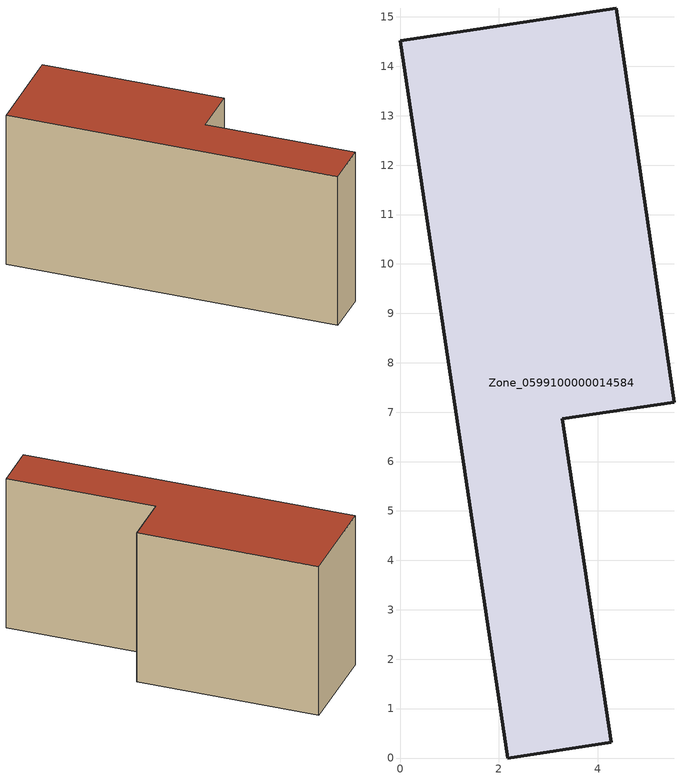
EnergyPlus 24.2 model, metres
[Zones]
Zone_0599100000014584
 floor ground (C_G): 0,14.52 4.37,15.18 5.55,7.21 3.28,6.87 4.27,0.32 2.18,0 z0
 wall outside (C_F): 2.18,0 4.27,0.32 3.28,6.87 5.55,7.21 4.37,15.18 0,14.52 2.18,0 z0:7.21
 roof outside (C_R): 4.37,15.18 0,14.52 2.18,0 4.27,0.32 3.28,6.87 5.55,7.21 z7.21
[BUILDING]
Pand.0599100000014584: North Axis=0; Terrain=City; Loads Convergence Tolerance Value=0.04; Temperature Convergence Tolerance Value=0.4; Solar Distribution=FullExterior; Maximum Number of Warmup Days=25; Minimum Number of Warmup Days=1
[Site:Location]
Rotterdam.The.Hague.AP_ZH_NLD Design_Conditions: Latitude=51.96; Longitude=4.45; Time Zone=1; Elevation=-4.5
[SITE:GROUNDTEMPERATURE:BUILDINGSURFACE]
18, 18, 18, 18, 18, 18, 18, 18, 18, 18, 18, 18
[MATERIAL] Thermal Absorptance=0.9; Solar Absorptance=0.7; Visible Absorptance=0.7
Name | Roughness | Thickness | Conductivity | Density | Specific Heat
G.TI.1946 | MediumSmooth | 0.15 | 1 | 540 | 1210
F.TI.1946 | Rough | 0.3 | 0.857143 | 1920 | 840
R.TI.1946 | MediumRough | 0.2 | 0.1 | 1500 | 1000
[CONSTRUCTION]
C_G: G.TI.1946
C_F: F.TI.1946
C_R: R.TI.1946
[ZONE]
Zone_0599100000014584: Type=1; Multiplier=1; Ceiling Height=Autocalculate; Volume=Autocalculate; Floor Area=autocalculate; Part of Total Floor Area=Yes
[ZONEINFILTRATION:DESIGNFLOWRATE]
Infil_Zone_0599100000014584: Zone or ZoneList or Space or SpaceList=Zone_0599100000014584; Schedule=AlwaysOn; Design Flow Rate Calculation Method=Flow/Area; Flow Rate per Floor Area=0.003; Constant Term Coefficient=1; Temperature Term Coefficient=0; Velocity Term Coefficient=0; Velocity Squared Term Coefficient=0
[HVACTEMPLATE:ZONE:IDEALLOADSAIRSYSTEM]
Zone_0599100000014584: Maximum Heating Supply Air Temperature=50; Minimum Cooling Supply Air Temperature=13; Maximum Heating Supply Air Humidity Ratio=0.0156; Minimum Cooling Supply Air Humidity Ratio=0.0077; Heating Limit=NoLimit; Cooling Limit=NoLimit; Dehumidification Control Type=ConstantSensibleHeatRatio; Cooling Sensible Heat Ratio=0.7; Dehumidification Setpoint=60; Humidification Control Type=None; Humidification Setpoint=30; Outdoor Air Method=None; Outdoor Air Flow Rate per Person=0.00944; Outdoor Air Flow Rate per Zone Floor Area=0; Outdoor Air Flow Rate per Zone=0; Demand Controlled Ventilation Type=None; Outdoor Air Economizer Type=NoEconomizer; Heat Recovery Type=None; Sensible Heat Recovery Effectiveness=0.7; Latent Heat Recovery Effectiveness=0.65
[ZONECONTROL:THERMOSTAT]
ThermostatControl_Zone_0599100000014584: Zone or ZoneList=Zone_0599100000014584; Control Type Schedule=DualSetpointControlType; Control 1=Thermostat_Zone_0599100000014584; Temperature Difference Between Cutout And Setpoint=0
[THERMOSTATSETPOINT:DUALSETPOINT]
Thermostat_Zone_0599100000014584: Heating Setpoint Temperature Schedule=HeatingSetpoint_Zone_0599100000014584; Cooling Setpoint Temperature Schedule=CoolingSetpoint_Zone_0599100000014584
[SCHEDULE:COMPACT]
HeatingSetpoint_Zone_0599100000014584: Through: 12/31, For: AllDays, Until: 24:00, 21
CoolingSetpoint_Zone_0599100000014584: Through: 12/31, For: AllDays, Until: 24:00, 24
DualSetpointControlType: Through: 12/31, For: AllDays, Until: 24:00, 4
AlwaysOn: Through: 12/31, For: AllDays, Until: 24:00, 1
